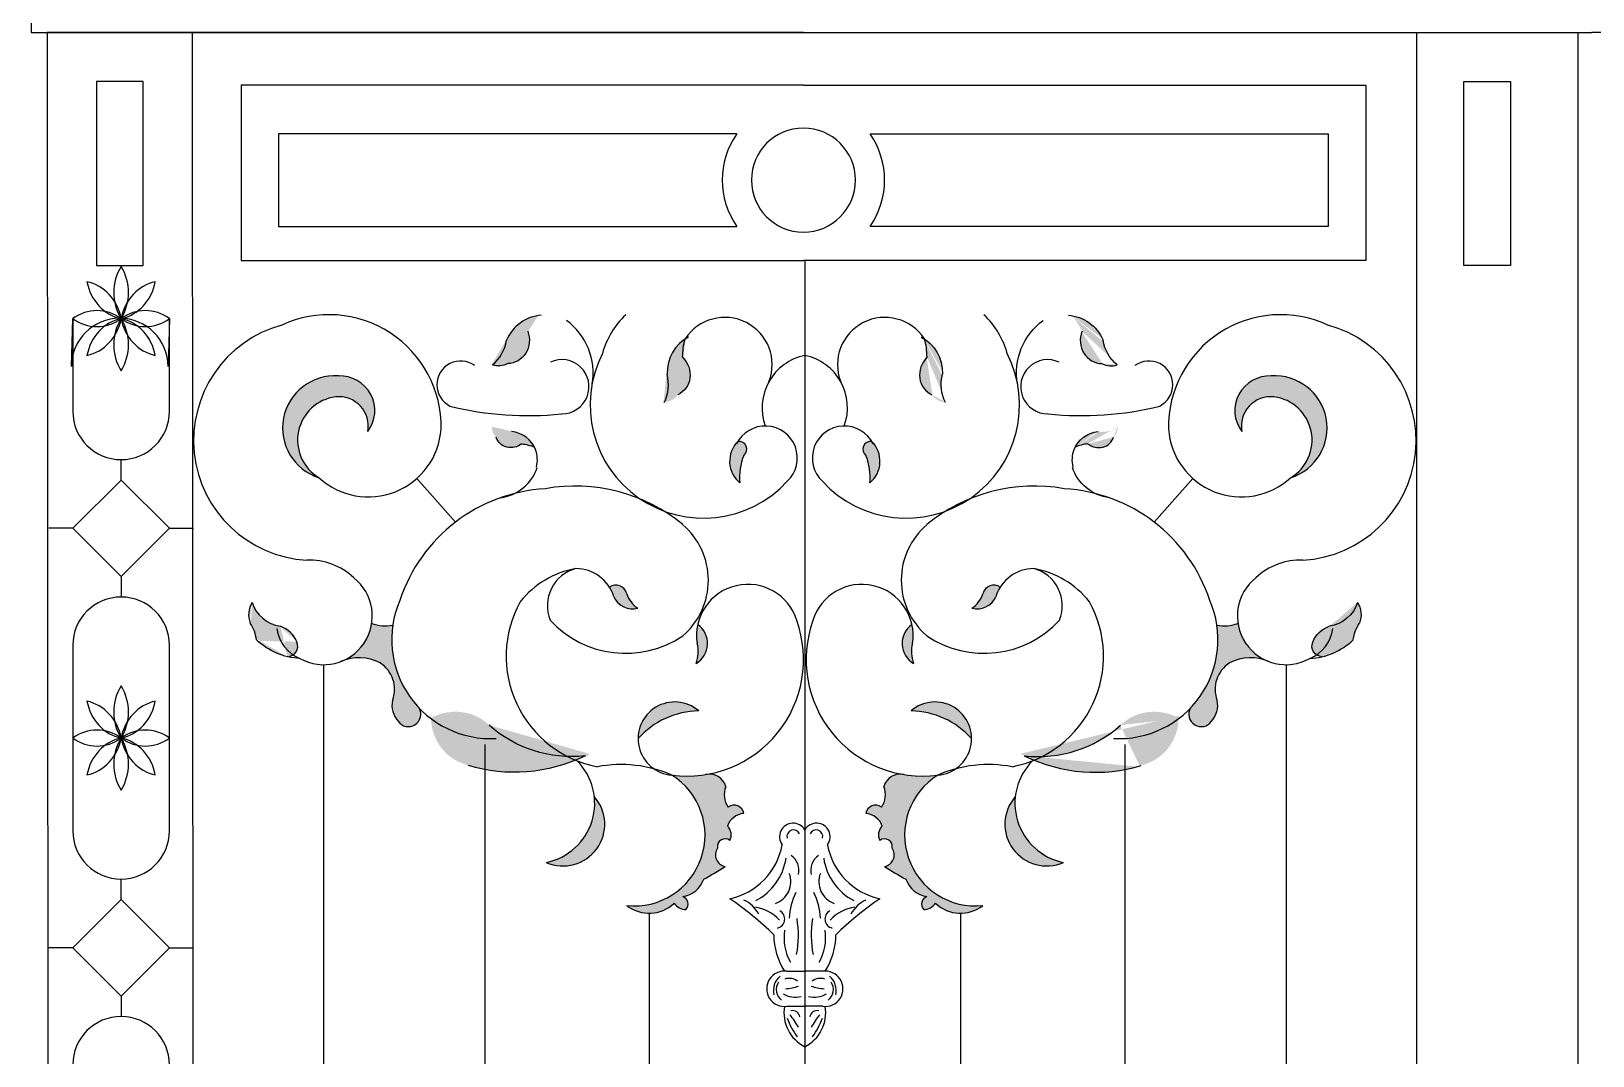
# Model space of a CAD drawing. Header units: millimetres. Extents: x 2621 to 26934, y 11979 to 27988.
# Drawn here: x 2782 to 3544, y 13931 to 14432 of the extents above; entities that cross this region are included whole.
import ezdxf

# ---------------------------------------------------------------- set-up
doc = ezdxf.new("R2010")
doc.units = ezdxf.units.MM

# ---------------------------------------------------------------- blocks, each defined once
blk = doc.blocks.new('A$C3F570633')
h = blk.add_hatch(color=256)
edge = h.paths.add_edge_path()
edge.add_ellipse((219.18, 2300.04), major_axis=(3.94, -9.88), ratio=0.92634, start_angle=-37.75061, end_angle=6.87371)
edge.add_ellipse((223.41, 2302.64), major_axis=(4.48, -11.24), ratio=0.92634, start_angle=-19.37109, end_angle=88.2081)
edge.add_ellipse((262.53, 2290.93), major_axis=(12.43, -31.21), ratio=0.92634, start_angle=205.72959, end_angle=221.97048, ccw=False)
edge.add_ellipse((242.88, 2292.05), major_axis=(8.31, -20.85), ratio=0.92634, start_angle=167.96571, end_angle=222.95137)
edge.add_ellipse((204.25, 2306.81), major_axis=(7.78, -19.53), ratio=0.92634, start_angle=375.87348, end_angle=416.58752, ccw=False)
h = blk.add_hatch(color=256)
edge = h.paths.add_edge_path()
edge.add_ellipse((519.39, 2300.04), major_axis=(-3.94, -9.88), ratio=0.92634, start_angle=353.12629, end_angle=397.75061, ccw=False)
edge.add_ellipse((515.16, 2302.64), major_axis=(-4.48, -11.24), ratio=0.92634, start_angle=271.7919, end_angle=379.37109, ccw=False)
edge.add_ellipse((476.04, 2290.93), major_axis=(-12.43, -31.21), ratio=0.92634, start_angle=138.02952, end_angle=154.27041)
edge.add_ellipse((495.69, 2292.05), major_axis=(-8.31, -20.85), ratio=0.92634, start_angle=137.04863, end_angle=192.03429, ccw=False)
edge.add_ellipse((534.32, 2306.81), major_axis=(-7.78, -19.53), ratio=0.92634, start_angle=-56.58752, end_angle=-15.87348)
h = blk.add_hatch(color=256)
edge = h.paths.add_edge_path()
edge.add_ellipse((298.79, 2281.85), major_axis=(7.66, -7.38), ratio=0.92634, start_angle=-37.75061, end_angle=6.87371)
edge.add_ellipse((301.58, 2285.96), major_axis=(8.71, -8.39), ratio=0.92634, start_angle=-19.37109, end_angle=88.2081)
edge.add_ellipse((342.05, 2291.41), major_axis=(24.19, -23.32), ratio=0.92634, start_angle=205.72959, end_angle=221.97048, ccw=False)
edge.add_ellipse((323.68, 2284.33), major_axis=(16.16, -15.58), ratio=0.92634, start_angle=167.96571, end_angle=222.95137)
edge.add_ellipse((282.4, 2281.87), major_axis=(15.13, -14.59), ratio=0.92634, start_angle=375.87348, end_angle=416.58752, ccw=False)
h = blk.add_hatch(color=256)
edge = h.paths.add_edge_path()
edge.add_ellipse((439.78, 2281.85), major_axis=(-7.66, -7.38), ratio=0.92634, start_angle=353.12629, end_angle=397.75061, ccw=False)
edge.add_ellipse((436.99, 2285.96), major_axis=(-8.71, -8.39), ratio=0.92634, start_angle=271.7919, end_angle=379.37109, ccw=False)
edge.add_ellipse((396.52, 2291.41), major_axis=(-24.19, -23.32), ratio=0.92634, start_angle=138.02952, end_angle=154.27041)
edge.add_ellipse((414.89, 2284.33), major_axis=(-16.16, -15.58), ratio=0.92634, start_angle=137.04863, end_angle=192.03429, ccw=False)
edge.add_ellipse((456.17, 2281.87), major_axis=(-15.13, -14.59), ratio=0.92634, start_angle=-56.58752, end_angle=-15.87348)
for points in [[(140.2, 2274.4, -0.501542), (155.88, 2257.47, 0.634412), (141.47, 2284.61, 0.889055), (132.04, 2234.91, -0.714869)], [(606.53, 2234.91, 0.889055), (597.1, 2284.61, 0.634412), (582.69, 2257.47, -0.501542), (598.37, 2274.4, -0.714869)], [(339.51, 2245.81, 0.752033), (336.63, 2252.65, 0.444622), (337.56, 2232.35, -0.128168)], [(399.06, 2245.81, -0.128168), (401.01, 2232.35, 0.444622), (401.94, 2252.65, 0.752033)], [(273.91, 2181.36, -0.065624), (275.99, 2176.76, 0.358937), (287.74, 2171.09, -0.162336), (282.3, 2178.21, 0.538744)], [(456.27, 2178.21, -0.162336), (450.83, 2171.09, 0.358937), (462.58, 2176.76, -0.065624), (464.66, 2181.36, 0.538744)], [(143.8, 2145.52, -0.212512), (161.82, 2144.4, -0.358479), (167.89, 2126.07, 0.240693), (170.65, 2115.92, 0.962034), (180.93, 2122.39, -0.230821), (168.05, 2162.79, -0.125173), (157.76, 2163.67, -0.256221)], [(317, 2163.15, 0.093146), (316.7, 2153.9, -0.144461), (316.24, 2144.1, 0.539707)], [(422.33, 2144.1, -0.144461), (421.87, 2153.9, 0.093146), (421.57, 2163.15, 0.539707)], [(580.81, 2163.67, -0.125173), (570.52, 2162.79, -0.230821), (557.65, 2122.39, 0.011556), (557.51, 2122.14, 0.940027), (567.92, 2115.92, 0.240693), (570.68, 2126.07, -0.358479), (576.75, 2144.4, -0.212512), (594.77, 2145.52, -0.256221)], [(317.43, 2120.96, 0.642192), (287.85, 2107.43, -0.20785)], [(450.72, 2107.43, 0.642192), (421.14, 2120.96, -0.20785)], [(282.37, 2025.82, 0.372227), (305.41, 2026.99, 0.239922), (311.21, 2023.9, 0.550556), (309.66, 2030.27, 0.2823), (319.91, 2038.76, 0.022486), (330.34, 2044.94, -0.542457), (326.67, 2053.82, -0.709224), (332.66, 2057.68, 0.333691), (331.5, 2064.63, -0.301698), (339.43, 2070.81, 0.575464), (331.89, 2073.9, -0.26272), (330.73, 2083.94, 0.366095), (321.88, 2090.03, -0.077535), (304.33, 2089.6, -0.79377)], [(434.24, 2089.6, -0.077535), (416.69, 2090.03, 0.366095), (407.84, 2083.94, -0.26272), (406.68, 2073.9, 0.575464), (399.14, 2070.81, -0.301698), (407.07, 2064.63, 0.333691), (405.91, 2057.68, -0.709224), (411.9, 2053.82, -0.542457), (408.23, 2044.94, 0.022486), (418.66, 2038.76, 0.2823), (428.91, 2030.27, 0.550556), (427.36, 2023.9, 0.239922), (433.16, 2026.99, 0.372227), (456.2, 2025.82, -0.79377)], [(243, 2046.94, 0.802898), (266.48, 2079.09, -0.388891)], [(472.09, 2079.09, 0.802898), (495.57, 2046.94, -0.388891)]]:
    blk.add_hatch(color=256).paths.add_polyline_path(points)
h = blk.add_hatch(color=256)
edge = h.paths.add_edge_path()
edge.add_ellipse((223.73, 2259.98), major_axis=(-5.77, -4.71), ratio=0.92634, start_angle=-37.75061, end_angle=6.87371)
edge.add_ellipse((226.36, 2257.7), major_axis=(-6.56, -5.35), ratio=0.92634, start_angle=-19.37109, end_angle=88.2081)
edge.add_ellipse((226.78, 2229.12), major_axis=(-18.21, -14.87), ratio=0.92634, start_angle=205.72959, end_angle=221.97048, ccw=False)
edge.add_ellipse((223.39, 2242.47), major_axis=(-12.17, -9.94), ratio=0.92634, start_angle=167.96571, end_angle=222.95137)
edge.add_ellipse((225.1, 2271.37), major_axis=(-11.4, -9.31), ratio=0.92634, start_angle=375.87348, end_angle=416.58752, ccw=False)
h = blk.add_hatch(color=256)
edge = h.paths.add_edge_path()
edge.add_ellipse((514.84, 2259.98), major_axis=(5.77, -4.71), ratio=0.92634, start_angle=353.12629, end_angle=397.75061, ccw=False)
edge.add_ellipse((512.21, 2257.7), major_axis=(6.56, -5.35), ratio=0.92634, start_angle=271.7919, end_angle=379.37109, ccw=False)
edge.add_ellipse((511.79, 2229.12), major_axis=(18.21, -14.87), ratio=0.92634, start_angle=138.02952, end_angle=154.27041)
edge.add_ellipse((515.18, 2242.47), major_axis=(12.17, -9.94), ratio=0.92634, start_angle=137.04863, end_angle=192.03429, ccw=False)
edge.add_ellipse((513.47, 2271.37), major_axis=(11.4, -9.31), ratio=0.92634, start_angle=-56.58752, end_angle=-15.87348)
h = blk.add_hatch(color=256)
edge = h.paths.add_edge_path()
edge.add_ellipse((109.87, 2151.49), major_axis=(10.93, -5.34), ratio=0.92634, start_angle=43.6598, end_angle=98.45713, ccw=False)
edge.add_ellipse((115.86, 2152.87), major_axis=(5.24, -2.56), ratio=0.92634, start_angle=303.07827, end_angle=406.39701, ccw=False)
edge.add_ellipse((122.58, 2176.16), major_axis=(28.33, -13.84), ratio=0.92634, start_angle=251.51812, end_angle=283.50856, ccw=False)
edge.add_ellipse((83.28, 2154.95), major_axis=(16.63, -8.12), ratio=0.92634, start_angle=30.11912, end_angle=58.47126)
edge.add_ellipse((110.44, 2167.23), major_axis=(11.65, -5.69), ratio=0.92634, start_angle=174.46621, end_angle=223.97094, ccw=False)
edge.add_ellipse((114.82, 2177.51), major_axis=(14.73, -7.2), ratio=0.92634, start_angle=221.20054, end_angle=288.43217)
h = blk.add_hatch(color=256)
edge = h.paths.add_edge_path()
edge.add_ellipse((628.7, 2151.49), major_axis=(-10.93, -5.34), ratio=0.92634, start_angle=261.54287, end_angle=316.3402)
edge.add_ellipse((622.71, 2152.87), major_axis=(-5.24, -2.56), ratio=0.92634, start_angle=-46.39701, end_angle=56.92173)
edge.add_ellipse((615.99, 2176.16), major_axis=(-28.33, -13.84), ratio=0.92634, start_angle=76.49144, end_angle=108.48188)
edge.add_ellipse((655.29, 2154.95), major_axis=(-16.63, -8.12), ratio=0.92634, start_angle=301.52874, end_angle=329.88088, ccw=False)
edge.add_ellipse((628.13, 2167.23), major_axis=(-11.65, -5.69), ratio=0.92634, start_angle=136.02906, end_angle=185.53379)
edge.add_ellipse((623.75, 2177.51), major_axis=(-14.73, -7.2), ratio=0.92634, start_angle=71.56783, end_angle=138.79946, ccw=False)
h = blk.add_hatch(color=256)
edge = h.paths.add_edge_path()
edge.add_ellipse((260.43, 2163.84), major_axis=(44.81, 50.26), ratio=0.92634, start_angle=179.45066, end_angle=225.39779, ccw=False)
edge.add_ellipse((196.8, 2094.89), major_axis=(17.64, 19.78), ratio=0.92634, start_angle=-2.353, end_angle=67.31654)
edge.add_ellipse((212.83, 2120.06), major_axis=(18.13, 20.33), ratio=0.92634, start_angle=134.92955, end_angle=206.52284)
edge.add_ellipse((233.24, 2169.37), major_axis=(53.9, 60.45), ratio=0.92634, start_angle=202.61493, end_angle=245.70773)
h = blk.add_hatch(color=256)
edge = h.paths.add_edge_path()
edge.add_ellipse((478.15, 2163.84), major_axis=(-44.81, 50.26), ratio=0.92634, start_angle=134.60221, end_angle=180.54934)
edge.add_ellipse((541.77, 2094.89), major_axis=(-17.64, 19.78), ratio=0.92634, start_angle=292.68346, end_angle=362.353, ccw=False)
edge.add_ellipse((525.74, 2120.06), major_axis=(-18.13, 20.33), ratio=0.92634, start_angle=153.47716, end_angle=225.07045, ccw=False)
edge.add_ellipse((505.33, 2169.37), major_axis=(-53.9, 60.45), ratio=0.92634, start_angle=114.29227, end_angle=157.38507, ccw=False)
for p, q in [((-8.52, 2469.98), (-8.52, 2452.47)), ((-8.52, 2452.47), (753.67, 2452.47)), ((-0.67, 2452.47), (753.67, 2452.47)), ((-0.67, 2452.47), (0, 1356.78)), ((368.61, 2452.47), (-0.67, 2452.47)), ((70.09, 2452.47), (70.76, 1356.78)), ((368.61, 2452.47), (737.9, 2452.47)), ((667.98, 2452.47), (667.98, 1356.78)), ((746.77, 2452.47), (746.77, 1356.78)), ((1508.01, 2452.47), (753.67, 2452.47)), ((1515.86, 2452.47), (753.67, 2452.47)), ((46.14, 2428.52), (23.28, 2428.52)), ((23.28, 2428.52), (23.28, 2338.5)), ((46.14, 2338.5), (46.14, 2428.52)), ((368.61, 2426.7), (94.04, 2426.7)), ((94.04, 2426.7), (94.04, 2341.03)), ((368.61, 2426.7), (643.19, 2426.7)), ((643.19, 2426.7), (643.19, 2341.03)), ((691.08, 2338.5), (691.08, 2428.52)), ((691.08, 2428.52), (713.95, 2428.52)), ((713.95, 2428.52), (713.95, 2338.5)), ((336.05, 2402.9), (112.3, 2402.9)), ((112.3, 2402.9), (112.3, 2357.69)), ((401.18, 2402.9), (624.93, 2402.9)), ((624.93, 2402.9), (624.93, 2357.69)), ((112.3, 2357.69), (336.05, 2357.69)), ((624.93, 2357.69), (401.18, 2357.69)), ((23.28, 2338.5), (46.14, 2338.5)), ((94.04, 2341.03), (368.61, 2341.03)), ((643.19, 2341.03), (368.61, 2341.03)), ((369.29, 2341.03), (369.29, 1356.78)), ((713.95, 2338.5), (691.08, 2338.5)), ((11.1, 2289.19), (11.77, 2312.64)), ((11.77, 2312.64), (11.77, 2267.34)), ((58.99, 2312.64), (58.32, 2289.19)), ((58.99, 2267.34), (58.99, 2312.64)), ((35.38, 2233.77), (35.38, 2243.73)), ((11.77, 2210.17), (35.38, 2233.77)), ((35.38, 2233.77), (58.99, 2210.17)), ((198.63, 2213.18), (179.75, 2234.47)), ((539.94, 2213.18), (558.82, 2234.47)), ((11.77, 2210.17), (0, 2210.17)), ((35.38, 2186.56), (11.77, 2210.17)), ((58.99, 2210.17), (35.38, 2186.56)), ((58.99, 2210.17), (70.76, 2210.17)), ((35.38, 2186.56), (35.38, 2176.6)), ((11.77, 2152.99), (11.77, 2107.69)), ((58.99, 2107.69), (58.99, 2152.99)), ((134.24, 2143.52), (134.24, 1422.48)), ((604.33, 2143.52), (604.33, 1422.48)), ((11.77, 2107.69), (11.77, 2062.38)), ((58.99, 2062.38), (58.99, 2107.69)), ((213.03, 2104.55), (213.03, 1536.58)), ((525.54, 2104.55), (525.54, 1536.58)), ((35.38, 2028.82), (35.38, 2038.77)), ((35.38, 2028.82), (35.38, 2038.77)), ((11.77, 2005.21), (35.38, 2028.82)), ((35.38, 2028.82), (58.99, 2005.21)), ((293.22, 2022.1), (293.22, 1579.16)), ((445.35, 2022.1), (445.35, 1579.16)), ((11.77, 2005.21), (0, 2005.21)), ((35.38, 1981.6), (11.77, 2005.21)), ((58.99, 2005.21), (35.38, 1981.6)), ((58.99, 2005.21), (70.76, 2005.21)), ((360.52, 1993.77), (369.29, 1993.77)), ((378.05, 1993.77), (369.29, 1993.77)), ((35.38, 1981.6), (35.38, 1971.65)), ((360.52, 1976.64), (369.29, 1976.64)), ((378.05, 1976.64), (369.29, 1976.64))]:
    blk.add_line(p, q)
for centre, radius, start, end in [((368.61, 2380.3), 39.64, 145.22979, 214.77021), ((368.61, 2380.3), 25.41, 90, 270), ((368.61, 2380.3), 25.41, 270, 90), ((368.61, 2380.3), 39.64, 325.22979, 34.77021), ((34.71, 2289.19), 23.61, 0, 180), ((136.84, 2259.73), 54.82, 358.95131, 114.7975), ((311.05, 2284.1), 42.22, 133.86013, 164.15899), ((330.25, 2290.14), 23.07, 338.85068, 147.05765), ((408.32, 2290.14), 23.07, 32.94235, 201.14932), ((427.52, 2284.1), 42.22, 15.84101, 46.13987), ((601.73, 2259.73), 54.82, 65.2025, 181.04869), ((129.28, 2253.06), 58.51, 105.2915, 266.81748), ((609.3, 2253.06), 58.51, 273.18252, 74.7085), ((319.78, 2270.5), 55.38, 153.01513, 317.56409), ((418.79, 2270.5), 55.38, 222.43591, 26.98487), ((201.23, 2280.28), 11.64, 53.86775, 242.90041), ((250.64, 2279.35), 13.25, 269.53077, 114.90708), ((374.57, 2269.05), 26.13, 101.65794, 199.85845), ((364, 2269.05), 26.13, 340.14155, 78.34206), ((487.93, 2279.35), 13.25, 65.09292, 270.46923), ((537.34, 2280.28), 11.64, 297.09959, 126.13225), ((139.68, 2259.2), 25.47, 85.98053, 252.53598), ((142.29, 2267.65), 16.98, 323.19212, 92.75833), ((596.28, 2267.65), 16.98, 87.24167, 216.80788), ((598.89, 2259.2), 25.47, 287.46402, 94.01947), ((142.87, 2253.26), 21.31, 97.20875, 239.44792), ((141.73, 2260.08), 14.39, 349.55619, 96.0989), ((596.84, 2260.08), 14.39, 83.9011, 190.44381), ((595.7, 2253.26), 21.31, 300.55208, 82.79125), ((35.38, 2267.34), 23.61, 180, 0), ((233.98, 2421.95), 156.73, 255.94637, 276.05898), ((504.59, 2421.95), 156.73, 263.94102, 284.05363), ((156.14, 2261.09), 35.58, 227.37075, 356.18967), ((349.99, 2244.55), 15.62, 313.03907, 154.1688), ((388.58, 2244.55), 15.62, 25.8312, 226.96093), ((582.43, 2261.09), 35.58, 183.81033, 312.62925), ((346.25, 2242.92), 13.69, 134.67707, 230.56101), ((337.08, 2248.81), 3.86, 308.94302, 96.72045), ((401.49, 2248.81), 3.86, 83.27955, 231.05698), ((392.32, 2242.92), 13.69, 309.43899, 45.32293), ((364.36, 2235.34), 26.97, 157.1492, 186.36378), ((374.21, 2235.34), 26.97, 353.63622, 22.8508), ((247.11, 2150.02), 79.62, 93.26616, 161.75661), ((257.26, 2148.6), 82.24, 50.39277, 100.28995), ((481.31, 2148.6), 82.24, 79.71005, 129.60723), ((491.46, 2150.02), 79.62, 18.24339, 86.73384), ((286.41, 2184.79), 35.77, 310.59957, 49.40043), ((452.16, 2184.79), 35.77, 130.59957, 229.40043), ((127.05, 2162.49), 32.17, 47.02027, 91.81717), ((265.33, 2146.34), 44.83, 100.04739, 141.44203), ((262.2, 2172.43), 18.65, 104.57618, 202.51908), ((257.51, 2171.18), 19.31, 16.80922, 90), ((481.06, 2171.18), 19.31, 90, 163.19078), ((473.24, 2146.34), 44.83, 38.55797, 79.95261), ((476.37, 2172.43), 18.65, 337.48092, 75.42382), ((611.52, 2162.49), 32.17, 88.18283, 132.97973), ((134.24, 2167.33), 23.81, 240.82398, 51.73927), ((277.07, 2177.02), 5.36, 12.77723, 126.03048), ((341.45, 2157.73), 25.05, 17.18138, 188.79315), ((397.12, 2157.73), 25.05, 351.20685, 162.81862), ((461.5, 2177.02), 5.36, 53.96952, 167.22277), ((604.33, 2167.33), 23.81, 128.26073, 299.17602), ((35.38, 2152.99), 23.61, 0, 180), ((215.91, 2155.79), 48.38, 156.67525, 273.18747), ((278.39, 2147.68), 54.98, 151.0611, 259.17825), ((285.31, 2181.05), 10.26, 204.72532, 283.70499), ((295.7, 2182.8), 14.16, 198.92388, 235.8069), ((442.87, 2182.8), 14.16, 304.1931, 341.07612), ((453.26, 2181.05), 10.26, 256.29501, 335.27468), ((460.18, 2147.68), 54.98, 280.82175, 28.9389), ((522.66, 2155.79), 48.38, 266.81253, 23.32475), ((129.94, 2163.84), 18.78, 188.25104, 247.10117), ((164.64, 2183.44), 20.93, 250.83079, 279.36999), ((281.76, 2198.91), 49.83, 222.42567, 304.09041), ((311.72, 2146.06), 56.95, 262.54384, 19.56402), ((310.36, 2153.87), 11.4, 301.01097, 54.43515), ((426.85, 2146.06), 56.95, 160.43598, 277.45616), ((428.21, 2153.87), 11.4, 125.56485, 238.98903), ((456.81, 2198.91), 49.83, 235.90959, 317.57433), ((573.93, 2183.44), 20.93, 260.63001, 289.16921), ((608.63, 2163.84), 18.78, 292.89883, 351.74896), ((299.86, 2149.78), 17.34, 340.88023, 13.76078), ((438.71, 2149.78), 17.34, 166.23922, 199.11977), ((151.55, 2124.72), 22.2, 62.44539, 113.79436), ((153.71, 2131.54), 15.2, 338.88576, 57.77251), ((584.86, 2131.54), 15.2, 122.22749, 201.11424), ((587.02, 2124.72), 22.2, 66.20564, 117.55461), ((179.2, 2123.7), 11.55, 168.15286, 222.28605), ((175.66, 2119.35), 6.07, 214.38218, 29.948), ((305.74, 2107.43), 17.89, 49.16699, 265.49278), ((318.21, 2080.15), 40.82, 91.10002, 138.06697), ((432.84, 2107.43), 17.89, 274.50722, 130.83301), ((420.36, 2080.15), 40.82, 41.93303, 88.89998), ((562.91, 2119.35), 6.07, 150.052, 325.61782), ((559.37, 2123.7), 11.55, 317.71395, 11.84714), ((237.2, 2075.83), 29.47, 281.34748, 44.7308), ((279.56, 2032.65), 62.1, 66.49261, 100.66364), ((285.92, 2060.27), 34.63, 264.11486, 57.88087), ((322.7, 2081.75), 8.32, 15.25257, 103.70291), ((415.87, 2081.75), 8.32, 76.29709, 164.74743), ((452.65, 2060.27), 34.63, 122.11913, 275.88514), ((459.01, 2032.65), 62.1, 79.33636, 113.50739), ((501.37, 2075.83), 29.47, 135.2692, 258.65252), ((340.2, 2079.95), 10.28, 157.14907, 216.02954), ((398.37, 2079.95), 10.28, 323.97046, 22.85093), ((251.18, 2065.61), 20.39, 246.32691, 41.3706), ((334.76, 2070.17), 4.71, 7.87743, 127.55299), ((403.81, 2070.17), 4.71, 52.44701, 172.12257), ((487.39, 2065.61), 20.39, 138.6294, 293.67309), ((340.12, 2061.75), 9.08, 94.36473, 161.51857), ((398.45, 2061.75), 9.08, 18.48143, 85.63527), ((35.38, 2062.38), 23.61, 180, 0), ((327.45, 2060.39), 5.87, 332.56362, 46.37726), ((363.61, 2059.46), 6.65, 31.38031, 215.86795), ((363.79, 2059.58), 3.25, 25.13929, 193.7185), ((374.97, 2059.46), 6.65, 324.13205, 148.61969), ((374.78, 2059.58), 3.25, 346.2815, 154.86071), ((411.12, 2060.39), 5.87, 133.62274, 207.43638), ((331.4, 2050.58), 5.73, 145.50931, 259.42103), ((330.34, 2054.7), 3.78, 52.11013, 193.49084), ((325.67, 2061.49), 33.08, 282.19883, 349.684), ((412.9, 2061.49), 33.08, 190.316, 257.80117), ((408.23, 2054.7), 3.78, 346.50916, 127.88987), ((407.18, 2050.58), 5.73, 280.57897, 34.49069), ((256.47, 2157.82), 134.9, 298.04755, 303.20017), ((332.3, 2053.2), 28.12, 297.70242, 351.28317), ((357.64, 2043.11), 8.8, 346.44093, 55.65653), ((380.93, 2043.11), 8.8, 124.34347, 193.55907), ((406.28, 2053.2), 28.12, 188.71683, 242.29758), ((482.1, 2157.82), 134.9, 236.79983, 241.95245), ((307.86, 2042.87), 12.72, 278.13979, 341.19736), ((351.12, 2037.56), 11.33, 289.41371, 20.8321), ((387.45, 2037.56), 11.33, 159.1679, 250.58629), ((430.71, 2042.87), 12.72, 198.80264, 261.86021), ((308.42, 2026.6), 3.88, 315.97042, 71.31143), ((242.41, 1896.99), 160.05, 45.72025, 55.67111), ((392.75, 2018.4), 31.08, 153.52661, 177.61438), ((345.82, 2018.4), 31.08, 2.38562, 26.47339), ((496.17, 1896.99), 160.05, 124.32889, 134.27975), ((430.15, 2026.6), 3.88, 108.68857, 224.02958), ((293.22, 2039.74), 17.64, 232.0556, 313.72209), ((311.34, 2031.14), 7.24, 214.97005, 268.936), ((333.36, 2014.54), 15.22, 27.95072, 66.43195), ((342.04, 2005.08), 20.19, 42.79698, 82.06713), ((354.93, 2019.27), 4.54, 283.16639, 62.27667), ((383.64, 2019.27), 4.54, 117.72333, 256.83361), ((396.53, 2005.08), 20.19, 97.93287, 137.20302), ((405.22, 2014.54), 15.22, 113.56805, 152.04928), ((427.23, 2031.14), 7.24, 271.064, 325.02995), ((445.35, 2039.74), 17.64, 226.27791, 307.9444), ((384.07, 2010.25), 24.95, 171.88307, 208.97035), ((315.13, 2011.24), 51.02, 349.49294, 9.33751), ((423.44, 2011.24), 51.02, 170.66249, 190.50706), ((354.5, 2010.25), 24.95, 331.02965, 8.11693), ((387.15, 2011.57), 33.01, 180, 212.46318), ((351.42, 2011.57), 33.01, 327.53682, 0), ((359.3, 1985.2), 8.65, 81.91518, 278.08482), ((363.07, 1984.31), 9.15, 129.75089, 193.35943), ((379.27, 1985.2), 8.65, 261.91518, 98.08482), ((375.5, 1984.31), 9.15, 346.64057, 50.24911), ((361.61, 1984.8), 6.3, 144.25823, 234.29768), ((361.72, 1983.7), 6.58, 51.3114, 109.24382), ((358.35, 2009.37), 24.17, 273.68641, 288.92065), ((380.22, 2009.37), 24.17, 251.07935, 266.31359), ((376.85, 1983.7), 6.58, 70.75618, 128.6886), ((376.96, 1984.8), 6.3, 305.70232, 35.74177), ((364.49, 1992.17), 11.09, 238.26236, 285.48874), ((377.79, 1973.56), 18.72, 170.81798, 243.00293), ((360.79, 1973.56), 18.72, 296.99707, 9.18202), ((374.08, 1992.17), 11.09, 254.51126, 301.73764), ((35.38, 1948.04), 23.61, 0, 180), ((405.23, 1988.66), 48.02, 201.72134, 214.10204), ((320.29, 1939.78), 53.07, 30.1134, 38.07305), ((363.14, 1970.71), 3.84, 10.81458, 100.78338), ((375.43, 1970.71), 3.84, 79.21662, 169.18542), ((418.28, 1939.78), 53.07, 141.92695, 149.8866), ((333.34, 1988.66), 48.02, 325.89796, 338.27866)]:
    blk.add_arc(centre, radius, start, end)
for centre, major_axis, start_param, end_param in [((52.99, 2325.39), (0, 22.89), 0.98032, 2.161272), ((17.77, 2325.39), (0, 22.89), 4.121913, 5.302865), ((39.49, 2335.1), (0, 22.89), 1.765718, 2.946671), ((14.58, 2308.21), (0, 22.89), -1.375874, -0.194922), ((31.28, 2335.1), (0, 22.89), 3.336515, 4.517467), ((56.18, 2308.21), (0, 22.89), 0.194922, 1.375874), ((23.58, 2293.63), (0, 22.89), -0.590476, 0.590476), ((23.58, 2331.65), (0, 22.89), 2.551117, 3.732069), ((14.58, 2317.08), (0, 22.89), 3.336515, 4.517467), ((39.49, 2290.19), (0, 22.89), 0.194922, 1.375874), ((52.99, 2299.9), (0, 22.89), 0.98032, 2.161272), ((47.18, 2293.63), (0, 22.89), -0.590476, 0.590476), ((47.18, 2331.65), (0, 22.89), 2.551117, 3.732069), ((17.77, 2299.9), (0, 22.89), 4.121913, 5.302865), ((56.18, 2317.08), (0, 22.89), 1.765718, 2.946671), ((31.28, 2290.19), (0, 22.89), -1.375874, -0.194922), ((242.88, 2292.05), (-8.31, 20.85), -0.296625, 0.749643), ((238.11, 2287.77), (-10.96, 27.51), 4.116126, 5.313844), ((323.68, 2284.33), (-16.16, 15.58), -0.296625, 0.749643), ((515.16, 2302.64), (4.48, 11.24), 1.602071, 3.479682), ((204.25, 2306.81), (-7.78, 19.53), 3.418637, 4.129231), ((396.52, 2291.41), (24.19, 23.32), -0.732523, -0.449066), ((436.99, 2285.96), (8.71, 8.39), 1.602071, 3.479682), ((519.39, 2300.04), (3.94, 9.88), 3.021624, 3.800465), ((282.4, 2281.87), (-15.13, 14.59), 3.418637, 4.129231), ((223.39, 2242.47), (12.17, 9.94), -0.296625, 0.749643), ((511.79, 2229.12), (-18.21, 14.87), -0.732523, -0.449066), ((512.21, 2257.7), (-6.56, 5.35), 1.602071, 3.479682), ((223.39, 2242.47), (12.17, 9.94), -0.882674, -0.296625), ((219.53, 2244.75), (16.05, 13.11), 4.116126, 5.313844), ((110.44, 2167.23), (-11.65, 5.69), -0.096583, 0.767438), ((114.82, 2177.51), (-14.73, 7.2), 0.719085, 1.892498), ((83.28, 2154.95), (-16.63, 8.12), 3.66727, 4.162109), ((109.87, 2151.49), (-10.93, 5.34), 3.9036, 4.859994), ((115.86, 2152.87), (-5.24, 2.56), 2.148121, 3.951373), ((615.99, 2176.16), (28.33, 13.84), 4.285891, 5.034959), ((52.99, 2120.43), (0, 22.89), 0.98032, 2.161272), ((17.77, 2120.43), (0, 22.89), 4.121913, 5.302865), ((39.49, 2130.14), (0, 22.89), 1.765718, 2.946671), ((14.58, 2103.26), (0, 22.89), -1.375874, -0.194922), ((31.28, 2130.14), (0, 22.89), 3.336515, 4.517467), ((56.18, 2103.26), (0, 22.89), 0.194922, 1.375874), ((23.58, 2088.68), (0, 22.89), -0.590476, 0.590476), ((47.18, 2088.68), (0, 22.89), -0.590476, 0.590476), ((478.15, 2163.84), (-44.81, 50.26), 2.349252, 3.15118), ((23.58, 2126.7), (0, 22.89), 2.551117, 3.732069), ((14.58, 2112.12), (0, 22.89), 3.336515, 4.517467), ((39.49, 2085.24), (0, 22.89), 0.194922, 1.375874), ((52.99, 2094.95), (0, 22.89), 0.98032, 2.161272), ((47.18, 2126.7), (0, 22.89), 2.551117, 3.732069), ((17.77, 2094.95), (0, 22.89), 4.121913, 5.302865), ((56.18, 2112.12), (0, 22.89), 1.765718, 2.946671), ((31.28, 2085.24), (0, 22.89), -1.375874, -0.194922), ((505.33, 2169.37), (-53.9, 60.45), 1.994776, 2.746888)]:
    blk.add_ellipse(centre, major_axis=major_axis, ratio=0.92634, start_param=start_param, end_param=end_param)
at = {"extrusion": (0, 0, -1)}
for centre, major_axis, start_param, end_param in [((500.46, 2287.77), (10.96, 27.51), 4.116126, 5.313844), ((495.69, 2292.05), (8.31, 20.85), -0.296625, 0.749643), ((223.41, 2302.64), (-4.48, 11.24), 1.602071, 3.479682), ((414.89, 2284.33), (16.16, 15.58), -0.296625, 0.749643), ((342.05, 2291.41), (-24.19, 23.32), -0.732523, -0.449066), ((534.32, 2306.81), (7.78, 19.53), 3.418637, 4.129231), ((219.18, 2300.04), (-3.94, 9.88), 3.021624, 3.800465), ((301.58, 2285.96), (-8.71, 8.39), 1.602071, 3.479682), ((456.17, 2281.87), (15.13, 14.59), 3.418637, 4.129231), ((515.18, 2242.47), (-12.17, 9.94), -0.296625, 0.749643), ((226.36, 2257.7), (6.56, 5.35), 1.602071, 3.479682), ((226.78, 2229.12), (18.21, 14.87), -0.732523, -0.449066), ((515.18, 2242.47), (-12.17, 9.94), -0.882674, -0.296625), ((519.04, 2244.75), (-16.05, 13.11), 4.116126, 5.313844), ((623.75, 2177.51), (14.73, 7.2), 0.719085, 1.892498), ((628.13, 2167.23), (11.65, 5.69), -0.096583, 0.767438), ((628.7, 2151.49), (10.93, 5.34), 3.9036, 4.859994), ((655.29, 2154.95), (16.63, 8.12), 3.66727, 4.162109), ((122.58, 2176.16), (-28.33, 13.84), 4.285891, 5.034959), ((622.71, 2152.87), (5.24, 2.56), 2.148121, 3.951373), ((260.43, 2163.84), (44.81, 50.26), 2.349252, 3.15118), ((233.24, 2169.37), (53.9, 60.45), 1.994776, 2.746888)]:
    blk.add_ellipse(centre, major_axis=major_axis, ratio=0.92634, start_param=start_param, end_param=end_param, dxfattribs=at)

msp = doc.modelspace()

# ---------------------------------------------------------------- block references
msp.add_blockref('A$C3F570633', (2790.32, 11978.65))

doc.saveas('drawing.dxf')
